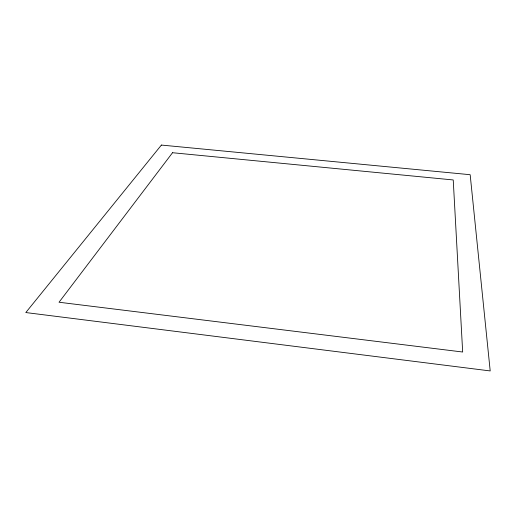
<?xml version="1.0" encoding="UTF-8"?>
<svg xmlns="http://www.w3.org/2000/svg" width="516" height="516" viewBox="0 0 516 516"><rect width="100%" height="100%" fill="white"/><g stroke="black" fill="none" stroke-linecap="round" stroke-linejoin="round"><path stroke-width="0.77" d="M172.531 152.723L59.037 302.241L462.671 352.022L453.229 179.955L172.531 152.723M161.392 145.067L25.8 312.554L490.2 370.933L470.166 174.705L161.392 145.067"/></g></svg>
